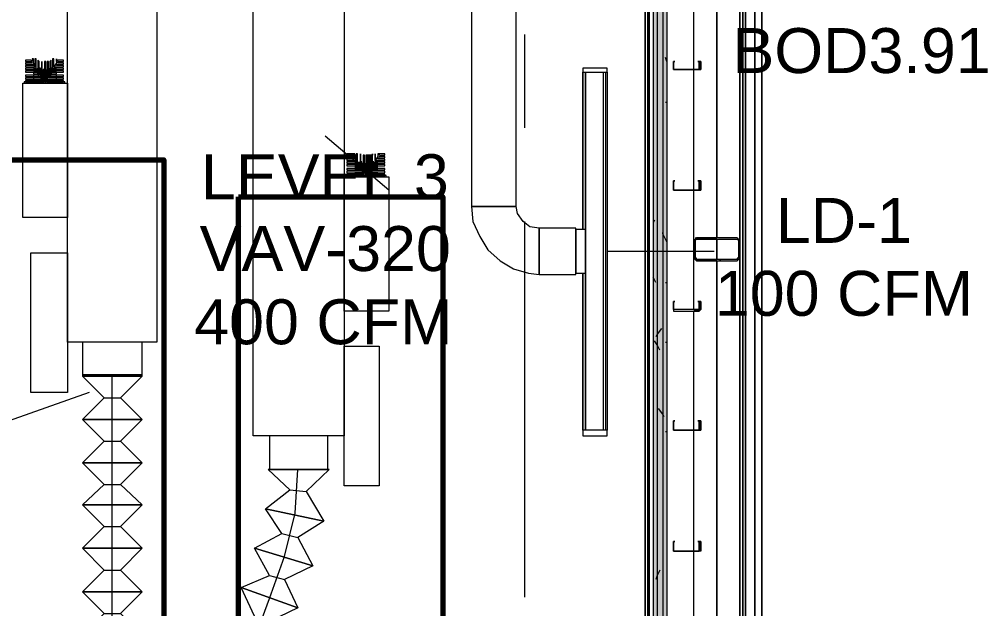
# Model space of a CAD drawing. Header units: metres. Extents: x -2 to 237, y -8 to 52.
# Drawn here: x 56.497 to 59.77, y 15.559 to 17.551 of the extents above; entities that cross this region are included whole.
import ezdxf

# ---------------------------------------------------------------- set-up
doc = ezdxf.new("R2010")
doc.units = ezdxf.units.M
doc.layers.add('HVAC - Ductos', color=5, linetype='Continuous', lineweight=0)
doc.layers.add('PDF3_Text', color=7, linetype='Continuous', lineweight=0)
doc.layers.add('PDF3_Geometry', color=7, linetype='Continuous', lineweight=0, true_color=0xaaaaaa)
doc.layers.add('PDF3_Solid Fills', color=7, linetype='Continuous', lineweight=0, true_color=0xffffff)
doc.styles.add('PDF Helvetica', font='')
doc.styles.get('PDF Helvetica').set_extended_font_data('Helvetica')

msp = doc.modelspace()

# ---------------------------------------------------------------- hatches: boundary and pattern name
at = {"layer": 'PDF3_Solid Fills', "lineweight": 0, "transparency": 33554559}
h = msp.add_hatch(color=256, dxfattribs=at)
h.paths.add_polyline_path([(58.6537, 35.7008), (58.6721, 35.7008), (58.6721, 47.8972), (58.6537, 47.8972)])
h.paths.add_polyline_path([(58.6537, 24.0086), (58.6721, 24.0086), (58.6721, 34.1699), (58.6537, 34.1699)])
h.paths.add_polyline_path([(58.6537, 22.5006), (58.6721, 22.5006), (58.6721, 23.9902), (58.6537, 23.9902)])
h.paths.add_polyline_path([(58.6721, 22.4869), (58.6537, 22.4869), (58.6537, 10.1714), (58.6721, 10.1714)])
h.paths.add_polyline_path([(58.6537, 34.1837), (58.6721, 34.1837), (58.6721, 35.6871), (58.6537, 35.6871)])
h = msp.add_hatch(color=256, dxfattribs=at)
h.paths.add_polyline_path([(58.6858, 35.7008), (58.6858, 47.9155), (58.6721, 47.9155), (58.6721, 35.7008)])
h.paths.add_polyline_path([(58.6858, 22.4869), (58.6721, 22.4869), (58.6721, 10.1576), (58.6858, 10.1576)])
h.paths.add_polyline_path([(58.6858, 23.9902), (58.6721, 23.9902), (58.6721, 22.5006), (58.6858, 22.5006)])
h.paths.add_polyline_path([(58.6858, 34.1699), (58.6721, 34.1699), (58.6721, 24.0086), (58.6858, 24.0086)])
h.paths.add_polyline_path([(58.6858, 35.6871), (58.6721, 35.6871), (58.6721, 34.1837), (58.6858, 34.1837)])
h = msp.add_hatch(color=256, dxfattribs=at)
h.paths.add_polyline_path([(58.6399, 35.7008), (58.6537, 35.7008), (58.6537, 47.8834), (58.6399, 47.8834)])
h.paths.add_polyline_path([(58.6399, 24.0086), (58.6537, 24.0086), (58.6537, 34.1699), (58.6399, 34.1699)])
h.paths.add_polyline_path([(58.6399, 22.5006), (58.6537, 22.5006), (58.6537, 23.9902), (58.6399, 23.9902)])
h.paths.add_polyline_path([(58.6537, 22.4869), (58.6399, 22.4869), (58.6399, 10.1851), (58.6537, 10.1851)])
h.paths.add_polyline_path([(58.6399, 34.1837), (58.6537, 34.1837), (58.6537, 35.6871), (58.6399, 35.6871)])
h = msp.add_hatch(color=256, dxfattribs=at)
h.paths.add_polyline_path([(58.9333, 16.8035), (58.9287, 16.8035), (58.9287, 16.7439), (58.9333, 16.8034)])
h.paths.add_polyline_path([(58.9287, 16.7439), (58.9241, 16.7439), (58.9287, 16.7393)])
h.paths.add_polyline_path([(58.7821, 16.8035), (58.7775, 16.8035), (58.7775, 16.7439)])
h.paths.add_polyline_path([(58.9287, 16.8081), (58.9287, 16.8127), (58.7821, 16.8127)])
h.paths.add_polyline_path([(58.7866, 16.7393), (58.7866, 16.7439), (58.7821, 16.7439)])
h.paths.add_polyline_path([(58.7866, 16.7393), (58.9235, 16.7348), (58.9241, 16.7348), (58.9241, 16.7393)])

# ---------------------------------------------------------------- linework, layer by layer
at = {"layer": 'HVAC - Ductos', "lineweight": 0}
for points in [[(58.1771, 18.3161), (58.1679, 18.3161), (58.1541, 18.3161), (58.1404, 18.3161), (58.1221, 18.3161), (58.1037, 18.3161), (58.0808, 18.3161), (58.0624, 18.3161), (58.0487, 18.3161), (58.0349, 18.3161), (58.0303, 18.3161), (58.0258, 18.3161), (58.0258, 16.9181), (58.0303, 16.9181), (58.0349, 16.9181), (58.0487, 16.9181), (58.0624, 16.9181), (58.0808, 16.9181), (58.1037, 16.9181), (58.1221, 16.9181), (58.1404, 16.9181), (58.1541, 16.9181), (58.1679, 16.9181), (58.1771, 16.9181)], [(56.9624, 18.2839), (56.9624, 16.4597), (56.6599, 16.4597), (56.6599, 18.2839)], [(57.5949, 17.9677), (57.5949, 16.1435), (57.2879, 16.1435), (57.2879, 17.9677)], [(58.4841, 17.3856), (58.4017, 17.3856), (58.4017, 17.3719), (58.4841, 17.3719)], [(58.4108, 16.1619), (58.4108, 17.3719), (58.4108, 16.1619), (58.4108, 17.3719), (58.4704, 17.3719), (58.4704, 16.1619)], [(56.6599, 16.8815), (56.5087, 16.8815), (56.5087, 17.3352), (56.6599, 17.3352)], [(57.6729, 17.0373), (57.6729, 17.0647), (57.6729, 17.0602)], [(57.7462, 16.5651), (57.5949, 16.5651), (57.5949, 17.0189), (57.7462, 17.0189)], [(58.2549, 16.6889), (58.2549, 16.6935), (58.2549, 16.7027), (58.2549, 16.7119), (58.2549, 16.7301), (58.2549, 16.7485), (58.2549, 16.7669), (58.2549, 16.7852), (58.2549, 16.8035), (58.2549, 16.8219), (58.2549, 16.831), (58.2549, 16.8402), (58.2549, 16.8447), (58.2229, 16.8493), (58.1999, 16.8677), (58.1816, 16.8952), (58.1771, 16.9181), (58.1679, 16.9181), (58.1541, 16.9181), (58.1404, 16.9181), (58.1221, 16.9181), (58.1037, 16.9181), (58.0808, 16.9181), (58.0624, 16.9181), (58.0487, 16.9181), (58.0349, 16.9181), (58.0303, 16.9181), (58.0258, 16.9181), (58.0303, 16.8677), (58.0533, 16.8173), (58.0808, 16.7715), (58.1221, 16.7347), (58.1679, 16.7073), (58.2183, 16.6935)], [(58.2549, 16.8447), (58.2549, 16.8402), (58.2549, 16.831), (58.2549, 16.8219), (58.2549, 16.8035), (58.2549, 16.7852), (58.2549, 16.7669), (58.2549, 16.7485), (58.2549, 16.7301), (58.2549, 16.7119), (58.2549, 16.7027), (58.2549, 16.6935), (58.2549, 16.6889), (58.3787, 16.6889), (58.3787, 16.6935), (58.3787, 16.7027), (58.3787, 16.7119), (58.3787, 16.7301), (58.3787, 16.7485), (58.3787, 16.7669), (58.3787, 16.7852), (58.3787, 16.8035), (58.3787, 16.8219), (58.3787, 16.831), (58.3787, 16.8402), (58.3787, 16.8447)], [(58.4108, 16.6935), (58.4108, 16.7027), (58.4108, 16.7119), (58.4108, 16.7301), (58.4108, 16.7485), (58.4108, 16.7669), (58.4108, 16.7852), (58.4108, 16.8035), (58.4108, 16.8173), (58.4108, 16.831), (58.4108, 16.8402), (58.3787, 16.8402), (58.3787, 16.831), (58.3787, 16.8173), (58.3787, 16.8035), (58.3787, 16.7852), (58.3787, 16.7669), (58.3787, 16.7485), (58.3787, 16.7301), (58.3787, 16.7119), (58.3787, 16.7027), (58.3787, 16.6935)], [(56.6599, 16.2901), (56.5362, 16.2901), (56.5362, 16.7623), (56.6599, 16.7623)], [(56.7103, 16.3497), (56.7195, 16.3497), (56.7333, 16.3497), (56.7607, 16.3497), (56.7929, 16.3497), (56.8295, 16.3497), (56.8616, 16.3497), (56.8891, 16.3497), (56.9075, 16.3497), (56.912, 16.3497), (56.912, 16.4597), (56.9075, 16.4597), (56.8983, 16.4597), (56.8799, 16.4597), (56.8616, 16.4597), (56.8387, 16.4597), (56.8112, 16.4597), (56.7837, 16.4597), (56.7607, 16.4597), (56.7425, 16.4597), (56.7241, 16.4597), (56.7149, 16.4597), (56.7103, 16.4597), (56.7103, 16.3497), (56.7103, 16.3451), (56.7149, 16.3451), (56.7333, 16.3451), (56.7607, 16.3451), (56.7929, 16.3451), (56.8295, 16.3451), (56.8616, 16.3451), (56.8891, 16.3451), (56.9075, 16.3451), (56.912, 16.3451), (56.912, 16.3497), (56.9075, 16.3497), (56.8891, 16.3497), (56.8616, 16.3497), (56.8295, 16.3497), (56.7929, 16.3497), (56.7607, 16.3497), (56.7333, 16.3497), (56.7195, 16.3497)], [(57.7141, 15.9739), (57.5949, 15.9739), (57.5949, 16.446), (57.7141, 16.446)], [(56.912, 16.3497), (56.9075, 16.3497), (56.8983, 16.3497), (56.8799, 16.3497), (56.8616, 16.3497), (56.8387, 16.3497), (56.8112, 16.3497), (56.7837, 16.3497), (56.7607, 16.3497), (56.7425, 16.3497), (56.7241, 16.3497), (56.7149, 16.3497), (56.7103, 16.3497), (56.7149, 16.3497), (56.7241, 16.3497), (56.7425, 16.3497), (56.7607, 16.3497), (56.7837, 16.3497), (56.8112, 16.3497), (56.8387, 16.3497), (56.8616, 16.3497), (56.8799, 16.3497), (56.8983, 16.3497), (56.9075, 16.3497)], [(57.3429, 16.0289), (57.3475, 16.0289), (57.3658, 16.0289), (57.3933, 16.0289), (57.4253, 16.0289), (57.4575, 16.0289), (57.4895, 16.0289), (57.517, 16.0289), (57.5353, 16.0289), (57.5399, 16.0289), (57.5399, 16.1435), (57.5262, 16.1435), (57.5124, 16.1435), (57.4895, 16.1435), (57.4666, 16.1435), (57.4391, 16.1435), (57.4162, 16.1435), (57.3933, 16.1435), (57.3703, 16.1435), (57.3566, 16.1435), (57.3429, 16.1435), (57.3429, 16.0289), (57.3383, 16.0289), (57.3475, 16.0289), (57.3612, 16.0289), (57.3887, 16.0289), (57.4253, 16.0289), (57.4575, 16.0289), (57.4941, 16.0289), (57.517, 16.0289), (57.5353, 16.0289), (57.5445, 16.0289), (57.5399, 16.0289), (57.5353, 16.0289), (57.517, 16.0289), (57.4895, 16.0289), (57.4575, 16.0289), (57.4253, 16.0289), (57.3933, 16.0289), (57.3658, 16.0289), (57.3475, 16.0289)], [(58.4841, 16.1435), (58.4841, 16.1619), (58.4017, 16.1619), (58.4017, 16.1435)], [(57.5399, 16.0289), (57.5262, 16.0289), (57.5124, 16.0289), (57.4895, 16.0289), (57.4666, 16.0289), (57.4391, 16.0289), (57.4162, 16.0289), (57.3933, 16.0289), (57.3703, 16.0289), (57.3566, 16.0289), (57.3429, 16.0289), (57.3566, 16.0289), (57.3703, 16.0289), (57.3933, 16.0289), (57.4162, 16.0289), (57.4391, 16.0289), (57.4666, 16.0289), (57.4895, 16.0289), (57.5124, 16.0289), (57.5262, 16.0289)]]:
    msp.add_lwpolyline(points, close=True, dxfattribs=at)
for points in [[(56.6507, 17.3352), (56.6507, 17.3397), (56.5912, 17.3397), (56.6462, 17.3397), (56.6462, 17.3443), (56.5912, 17.3443), (56.5957, 17.3489), (56.6462, 17.3489), (56.6462, 17.3535), (56.6003, 17.3535), (56.6003, 17.3581), (56.6462, 17.3581), (56.6462, 17.3627), (56.6049, 17.3627), (56.6049, 17.3719), (56.6462, 17.3719), (56.6462, 17.3765), (56.6095, 17.3765), (56.6141, 17.381), (56.6462, 17.381), (56.6462, 17.3856), (56.6141, 17.3856), (56.6187, 17.3902), (56.6462, 17.3902), (56.6462, 17.3947), (56.6233, 17.3947), (56.6233, 17.3993), (56.6462, 17.3993), (56.6462, 17.4039), (56.6279, 17.4039), (56.6279, 17.4085), (56.6462, 17.4085), (56.6462, 17.4131), (56.6279, 17.4131), (56.6233, 17.4085), (56.6233, 17.4177), (56.6233, 17.4039), (56.6141, 17.3902), (56.6141, 17.4177), (56.6095, 17.4177), (56.6095, 17.3856), (56.6049, 17.3719), (56.6049, 17.4131), (56.6003, 17.4085), (56.6003, 17.3673), (56.5957, 17.3581), (56.5957, 17.4085), (56.5912, 17.4085), (56.5912, 17.3489), (56.5866, 17.3535), (56.5866, 17.4085), (56.582, 17.4085), (56.582, 17.3535), (56.5775, 17.3535), (56.5729, 17.3489), (56.5729, 17.4085), (56.5729, 17.3581), (56.5637, 17.3673), (56.5637, 17.4085), (56.5591, 17.4131), (56.5591, 17.3719), (56.5545, 17.3856), (56.5545, 17.4177), (56.5499, 17.4177), (56.5499, 17.3902), (56.5453, 17.4039), (56.5453, 17.4177), (56.5407, 17.4177), (56.5407, 17.4085), (56.5362, 17.4131), (56.5179, 17.4131), (56.5179, 17.4085), (56.5362, 17.4085), (56.5407, 17.4039), (56.5179, 17.4039), (56.5179, 17.3993), (56.5407, 17.3993), (56.5453, 17.3947), (56.5179, 17.3947), (56.5179, 17.3902), (56.5453, 17.3902), (56.5499, 17.3856), (56.5179, 17.3856), (56.5179, 17.381), (56.5545, 17.381), (56.5545, 17.3765), (56.5179, 17.3765), (56.5179, 17.3719), (56.5591, 17.3719), (56.5637, 17.3627), (56.5179, 17.3627), (56.5179, 17.3581), (56.5637, 17.3581), (56.5683, 17.3535), (56.5179, 17.3535), (56.5179, 17.3489), (56.5683, 17.3489), (56.5729, 17.3443), (56.5179, 17.3443), (56.5179, 17.3397), (56.5729, 17.3397), (56.5775, 17.3397), (56.5133, 17.3397), (56.5133, 17.3352)], [(56.5545, 17.3856), (56.5499, 17.3856), (56.5499, 17.381), (56.5453, 17.3856), (56.5499, 17.381)], [(56.5545, 17.3765), (56.5545, 17.3856)], [(56.5591, 17.3765), (56.5591, 17.3719), (56.5591, 17.3765), (56.5591, 17.3856), (56.5591, 17.381)], [(56.5683, 17.3627), (56.5683, 17.3856), (56.5637, 17.3856), (56.5637, 17.3673)], [(56.6049, 17.3673), (56.6003, 17.3627), (56.6003, 17.3856), (56.6003, 17.3673)], [(56.6049, 17.3627), (56.6095, 17.3673), (56.6233, 17.3673), (56.6233, 17.3719), (56.6095, 17.3719), (56.6095, 17.3765), (56.6141, 17.3765), (56.6141, 17.3856)], [(56.6095, 17.381), (56.6095, 17.3856), (56.6049, 17.3856), (56.6049, 17.3765), (56.6049, 17.3719)], [(56.6141, 17.381), (56.6187, 17.3856), (56.6141, 17.381), (56.6141, 17.3856)], [(56.6187, 17.3856), (56.6233, 17.3856), (56.6187, 17.3856)], [(56.5499, 17.381), (56.5453, 17.381), (56.5453, 17.3765), (56.5499, 17.3765), (56.5545, 17.3719)], [(56.5591, 17.3719), (56.5453, 17.3719), (56.5453, 17.3673), (56.5591, 17.3673), (56.5591, 17.3627)], [(56.5591, 17.3627), (56.5637, 17.3627), (56.5453, 17.3627)], [(56.5453, 17.3627), (56.5453, 17.3581), (56.5637, 17.3581)], [(56.5637, 17.3581), (56.5683, 17.3535), (56.5729, 17.3535), (56.5453, 17.3535)], [(56.5453, 17.3535), (56.5453, 17.3489), (56.5683, 17.3489)], [(56.5683, 17.3489), (56.5729, 17.3489), (56.5775, 17.3443), (56.5453, 17.3443), (56.5453, 17.3397)], [(56.5637, 17.3673), (56.5637, 17.3627), (56.5591, 17.3673), (56.5591, 17.3719), (56.5545, 17.3765)], [(56.5545, 17.3719), (56.5591, 17.3719)], [(56.5591, 17.381), (56.5591, 17.3765)], [(56.5775, 17.3535), (56.5775, 17.3489), (56.5729, 17.3489), (56.5729, 17.381), (56.5729, 17.3535), (56.5683, 17.3581), (56.5683, 17.3627)], [(56.582, 17.3535), (56.582, 17.381), (56.5775, 17.381), (56.5775, 17.3535)], [(56.5775, 17.3443), (56.5775, 17.3489), (56.582, 17.3489), (56.5866, 17.3489), (56.5912, 17.3489), (56.5866, 17.3443)], [(56.582, 17.3535), (56.582, 17.3489), (56.5866, 17.3489), (56.5912, 17.3489), (56.5912, 17.381), (56.5957, 17.381), (56.5957, 17.3535), (56.6003, 17.3581), (56.6003, 17.3627), (56.6003, 17.3673)], [(56.5866, 17.3535), (56.5866, 17.381), (56.5866, 17.3535)], [(56.5866, 17.3489), (56.5866, 17.3535), (56.5866, 17.3489)], [(56.6233, 17.3397), (56.6233, 17.3443), (56.5912, 17.3443), (56.5957, 17.3489)], [(56.6233, 17.3535), (56.5957, 17.3535), (56.6003, 17.3581)], [(56.5957, 17.3489), (56.6233, 17.3489), (56.6233, 17.3535)], [(56.6233, 17.3627), (56.6003, 17.3627), (56.6049, 17.3627)], [(56.6003, 17.3581), (56.6233, 17.3581), (56.6233, 17.3627)], [(56.6049, 17.3719), (56.6049, 17.3673)], [(56.6095, 17.381), (56.6095, 17.3765), (56.6095, 17.3719), (56.6141, 17.3719)], [(56.6141, 17.3719), (56.6141, 17.3765), (56.6233, 17.3765), (56.6233, 17.381), (56.6141, 17.381)], [(58.4017, 17.3719), (58.4017, 16.8402), (58.4017, 17.3719), (58.4199, 17.3719), (58.4291, 17.3719)], [(58.4154, 17.3719), (58.4199, 17.3719), (58.4245, 17.3719)], [(58.4521, 17.3719), (58.4612, 17.3719), (58.4795, 17.3719), (58.4841, 17.3719), (58.4841, 16.1619), (58.4795, 16.1619), (58.4612, 16.1619), (58.4521, 16.1619)], [(58.4566, 17.3719), (58.4612, 17.3719), (58.4658, 17.3719)], [(58.4795, 16.1619), (58.4795, 17.3719)], [(56.5453, 17.3397), (56.5775, 17.3397)], [(56.6233, 17.3397), (56.5866, 17.3397), (56.582, 17.3352), (56.5775, 17.3397), (56.5775, 17.3443), (56.582, 17.3443), (56.5866, 17.3443), (56.5866, 17.3397), (56.5866, 17.3352)], [(56.5866, 17.3443), (56.582, 17.3397), (56.5775, 17.3443)], [(56.5775, 17.3397), (56.582, 17.3352)], [(56.5912, 17.3443), (56.5866, 17.3443), (56.5912, 17.3443)], [(57.7462, 16.9731), (57.5308, 17.1565)], [(57.7371, 17.0189), (57.7371, 17.0235), (57.6775, 17.0235), (57.7325, 17.0235), (57.7325, 17.0281), (57.6821, 17.0281), (57.6821, 17.0327), (57.7325, 17.0327), (57.7325, 17.0373), (57.6866, 17.0373), (57.6866, 17.0419), (57.7325, 17.0419), (57.7325, 17.0465), (57.6912, 17.0465), (57.6958, 17.0556), (57.7325, 17.0556), (57.7325, 17.0602), (57.6958, 17.0602), (57.7003, 17.0647), (57.7325, 17.0647), (57.7325, 17.0693), (57.7003, 17.0693), (57.7049, 17.0739), (57.7325, 17.0739), (57.7325, 17.0785), (57.7095, 17.0785), (57.7095, 17.0831), (57.7325, 17.0831), (57.7325, 17.0877), (57.7141, 17.0877), (57.7187, 17.0923), (57.7325, 17.0923), (57.7325, 17.0969), (57.7141, 17.0969), (57.7141, 17.0923), (57.7141, 17.0969), (57.7095, 17.0969), (57.7095, 17.0877), (57.7003, 17.0739), (57.7003, 17.0969), (57.7003, 17.0693), (57.6912, 17.0556), (57.6912, 17.0969), (57.6912, 17.0923), (57.6866, 17.0923), (57.6866, 17.051), (57.6821, 17.0419), (57.6821, 17.0923), (57.6775, 17.0923), (57.6775, 17.0327), (57.6729, 17.0373), (57.6729, 17.0923), (57.6683, 17.0923), (57.6683, 17.0373), (57.6637, 17.0373), (57.6637, 17.0327), (57.6637, 17.0923), (57.6591, 17.0923), (57.6591, 17.0419), (57.6499, 17.051), (57.6499, 17.0923), (57.6499, 17.0969), (57.6499, 17.0556), (57.6408, 17.0693), (57.6408, 17.0969), (57.6362, 17.0969), (57.6362, 17.0739), (57.6316, 17.0877), (57.6316, 17.0969), (57.6271, 17.0969), (57.6271, 17.0923), (57.6271, 17.0969), (57.6041, 17.0969), (57.6041, 17.0923), (57.6225, 17.0923), (57.6271, 17.0877), (57.6041, 17.0877), (57.6041, 17.0831), (57.6271, 17.0831), (57.6316, 17.0785), (57.6041, 17.0785), (57.6041, 17.0739), (57.6362, 17.0739), (57.6362, 17.0693), (57.6041, 17.0693), (57.6041, 17.0647), (57.6408, 17.0647), (57.6453, 17.0602), (57.6041, 17.0602), (57.6041, 17.0556), (57.6453, 17.0556), (57.6499, 17.0465), (57.6041, 17.0465), (57.6041, 17.0419), (57.6499, 17.0419), (57.6545, 17.0373), (57.6041, 17.0373), (57.6041, 17.0327), (57.6545, 17.0327), (57.6591, 17.0281), (57.6041, 17.0281), (57.6041, 17.0235), (57.6637, 17.0235), (57.6041, 17.0235), (57.6041, 17.0189)], [(57.6316, 17.0693), (57.6362, 17.0602)], [(57.6362, 17.0693), (57.6316, 17.0693)], [(57.6362, 17.0602), (57.6316, 17.0602), (57.6362, 17.0602), (57.6408, 17.0556)], [(57.6408, 17.0693), (57.6362, 17.0693), (57.6362, 17.0647), (57.6362, 17.0693)], [(57.6408, 17.0602), (57.6408, 17.0693)], [(57.6499, 17.051), (57.6499, 17.0465), (57.6453, 17.051), (57.6453, 17.0556), (57.6408, 17.0556), (57.6453, 17.051)], [(57.6453, 17.0602), (57.6453, 17.0556), (57.6453, 17.0602), (57.6453, 17.0693), (57.6453, 17.0647)], [(57.6453, 17.0647), (57.6453, 17.0602)], [(57.6545, 17.0465), (57.6545, 17.0693), (57.6499, 17.0693), (57.6499, 17.051)], [(57.6637, 17.0373), (57.6637, 17.0327), (57.6591, 17.0327), (57.6591, 17.0647), (57.6591, 17.0373), (57.6545, 17.0419), (57.6545, 17.0465)], [(57.6683, 17.0373), (57.6683, 17.0602), (57.6637, 17.0647), (57.6637, 17.0373)], [(57.6683, 17.0373), (57.6683, 17.0327), (57.6729, 17.0327), (57.6775, 17.0327), (57.6775, 17.0647), (57.6821, 17.0647), (57.6821, 17.0373), (57.6866, 17.0419), (57.6866, 17.0465), (57.6866, 17.051)], [(57.6912, 17.051), (57.6866, 17.0465), (57.6866, 17.0693), (57.6866, 17.051)], [(57.6958, 17.0647), (57.6958, 17.0693), (57.6912, 17.0693), (57.6912, 17.0602), (57.6912, 17.0556)], [(57.6912, 17.0556), (57.6912, 17.051)], [(57.7003, 17.0693), (57.7003, 17.0602), (57.6958, 17.0602), (57.6958, 17.0556)], [(57.6958, 17.0602), (57.6958, 17.0647)], [(57.6958, 17.051), (57.7003, 17.0556)], [(57.7049, 17.0602), (57.7049, 17.0693), (57.7003, 17.0647), (57.7003, 17.0693)], [(57.7003, 17.0556), (57.7003, 17.0602), (57.7095, 17.0602), (57.7049, 17.0602)], [(57.7049, 17.0693), (57.7095, 17.0693), (57.7049, 17.0693)], [(57.6453, 17.051), (57.6316, 17.051), (57.6453, 17.051), (57.6499, 17.0465)], [(57.6499, 17.0465), (57.6499, 17.0419), (57.6316, 17.0419)], [(57.6316, 17.0419), (57.6499, 17.0419)], [(57.6591, 17.0373), (57.6591, 17.0327), (57.6316, 17.0327)], [(57.6591, 17.0327), (57.6637, 17.0235), (57.6316, 17.0235)], [(57.6316, 17.0327), (57.6591, 17.0327)], [(57.6316, 17.0235), (57.6637, 17.0235)], [(57.6499, 17.0419), (57.6545, 17.0373)], [(57.6545, 17.0373), (57.6591, 17.0373)], [(57.6683, 17.0281), (57.6637, 17.0327), (57.6683, 17.0327), (57.6729, 17.0327), (57.6775, 17.0327), (57.6729, 17.0281)], [(57.6637, 17.0235), (57.6683, 17.0189)], [(57.6683, 17.0189), (57.6683, 17.0235), (57.6683, 17.0281), (57.6729, 17.0281), (57.6729, 17.0235), (57.6729, 17.0189), (57.6729, 17.0235), (57.7095, 17.0235)], [(57.6729, 17.0281), (57.6683, 17.0235), (57.6683, 17.0281)], [(57.6729, 17.0327), (57.6729, 17.0373), (57.6729, 17.0327)], [(57.6775, 17.0281), (57.6821, 17.0327)], [(57.6775, 17.0235), (57.6775, 17.0281)], [(57.7095, 17.0235), (57.6775, 17.0235)], [(57.7095, 17.0327), (57.6821, 17.0327), (57.6821, 17.0373)], [(57.6821, 17.0373), (57.6866, 17.0373)], [(57.6821, 17.0327), (57.7095, 17.0327)], [(57.6866, 17.0373), (57.6866, 17.0419)], [(57.6866, 17.0419), (57.7095, 17.0419)], [(57.6912, 17.0465), (57.6958, 17.051), (57.7095, 17.051), (57.6958, 17.051)], [(57.7095, 17.0419), (57.6912, 17.0419), (57.6912, 17.0465)], [(58.3787, 16.8402), (58.3787, 16.8447)], [(58.4841, 16.7669), (58.8462, 16.7669)], [(58.4291, 16.1619), (58.4199, 16.1619), (58.4017, 16.1619), (58.4017, 16.6935), (58.4017, 16.1619)], [(56.7837, 16.2719), (56.7103, 16.3451), (56.912, 16.3451), (56.8387, 16.2719), (56.912, 16.1985), (56.7103, 16.1985), (56.7837, 16.2719), (56.8387, 16.2719)], [(56.7103, 16.3451), (56.7149, 16.3451), (56.7333, 16.3451), (56.7607, 16.3451), (56.7929, 16.3451), (56.8295, 16.3451), (56.8616, 16.3451), (56.8891, 16.3451), (56.9075, 16.3451), (56.912, 16.3451)], [(56.8112, 15.0343), (56.8112, 15.4697), (56.8112, 15.9051), (56.8112, 16.3451)], [(56.7333, 16.2901), (56.3849, 16.1664), (55.6699, 16.1664)], [(56.7837, 16.1252), (56.7103, 16.1985), (56.912, 16.1985), (56.8387, 16.1252), (56.912, 16.0519), (56.7103, 16.0519), (56.7837, 16.1252), (56.8387, 16.1252)], [(58.4245, 16.1619), (58.4199, 16.1619), (58.4154, 16.1619)], [(58.4658, 16.1619), (58.4612, 16.1619), (58.4566, 16.1619)], [(56.7837, 15.9785), (56.7103, 16.0519), (56.912, 16.0519), (56.8387, 15.9785), (56.912, 15.9097), (56.7103, 15.9097), (56.7837, 15.9785), (56.8387, 15.9785)], [(57.1962, 15.0206), (57.2099, 15.1673), (57.2466, 15.3139), (57.2925, 15.456), (57.3429, 15.5935), (57.3933, 15.7356), (57.4299, 15.8823), (57.4391, 16.0289)], [(57.4116, 15.9602), (57.3383, 16.0289), (57.5445, 16.0289), (57.4666, 15.9556), (57.5262, 15.8548), (57.3291, 15.896), (57.4116, 15.9602), (57.4666, 15.9556)], [(57.3383, 16.0289), (57.3475, 16.0289), (57.3612, 16.0289), (57.3887, 16.0289), (57.4253, 16.0289), (57.4575, 16.0289), (57.4941, 16.0289), (57.517, 16.0289), (57.5353, 16.0289), (57.5445, 16.0289)], [(56.7837, 15.8364), (56.7103, 15.9097), (56.912, 15.9097), (56.8387, 15.8364), (56.912, 15.7631), (56.7103, 15.7631), (56.7837, 15.8364), (56.8387, 15.8364)], [(57.3841, 15.8135), (57.3291, 15.896), (57.5262, 15.8548), (57.4391, 15.7997), (57.4895, 15.7035), (57.2925, 15.7631), (57.3841, 15.8135), (57.4391, 15.7997)], [(56.7837, 15.6897), (56.7103, 15.7631), (56.912, 15.7631), (56.8387, 15.6897), (56.912, 15.6164), (56.7103, 15.6164), (56.7837, 15.6897), (56.8387, 15.6897)], [(57.3429, 15.6714), (57.2925, 15.7631), (57.4895, 15.7035), (57.3933, 15.6577), (57.4391, 15.5614), (57.2466, 15.6301), (57.3429, 15.6714), (57.3933, 15.6577)], [(56.7837, 15.5431), (56.7103, 15.6164), (56.912, 15.6164), (56.8387, 15.5431), (56.912, 15.4697), (56.7103, 15.4697), (56.7837, 15.5431), (56.8387, 15.5431)], [(57.2925, 15.5339), (57.2466, 15.6301), (57.4391, 15.5614), (57.3429, 15.5155), (57.3887, 15.4193), (57.1962, 15.4881), (57.2925, 15.5339), (57.3429, 15.5155)]]:
    msp.add_lwpolyline(points, dxfattribs=at)
at = {"layer": 'PDF3_Geometry', "lineweight": 0}
for points in [[(44.8348, 23.9902), (44.8348, 23.9857), (45.261, 23.9857), (45.3756, 23.9857), (45.3756, 24.1094), (44.8348, 24.1094), (44.8348, 34.0599), (45.3206, 34.0599), (45.3206, 34.1699), (58.6399, 34.1699), (58.6399, 24.0086), (57.0037, 24.0086), (57.0037, 23.9902), (58.6399, 23.9902), (58.6399, 22.5006), (57.5812, 22.5006), (57.5812, 22.4869), (58.6399, 22.4869), (58.6399, 10.1851), (7.0265, 10.1851)], [(58.6537, 22.4869), (58.6537, 10.1851), (58.6537, 10.1714), (7.0265, 10.1714)], [(58.6858, 22.4869), (58.6858, 10.1851), (58.6858, 10.153), (58.6858, 10.1393), (58.3604, 10.1393), (57.9571, 10.1393), (57.5491, 10.1393), (57.1457, 10.1393)], [(58.6721, 22.4869), (58.6721, 10.1851), (58.6721, 10.1714), (58.6721, 10.1622), (58.6721, 10.153), (58.3604, 10.153), (57.9571, 10.153)], [(58.6216, 22.4869), (58.6216, 15.3414)], [(58.6262, 15.3414), (58.6216, 22.4869)], [(58.6216, 22.4869), (58.6262, 15.3414)], [(58.6216, 15.3414), (58.6216, 22.4869)], [(58.7775, 16.5697), (58.7775, 16.9731), (58.7775, 17.381), (58.7775, 17.7843), (58.7775, 18.1923), (58.7775, 18.5957), (58.7775, 19.0035), (58.7775, 19.4069)], [(58.9333, 16.8035), (58.9333, 18.3069), (58.9333, 16.776), (58.9333, 15.3093), (58.9333, 16.7439)], [(58.2045, 17.5002), (58.2045, 17.1839)], [(58.2045, 16.8677), (58.2045, 15.5981)], [(58.8554, 16.7347), (58.7866, 16.7347), (58.7821, 16.7393), (58.7775, 16.7439), (58.7775, 16.8035), (58.7821, 16.8081)], [(58.7821, 16.8127), (58.7866, 16.8127), (58.8554, 16.8127)], [(58.8554, 16.8081), (58.7866, 16.8081), (58.7821, 16.8035), (58.7821, 16.7439), (58.7866, 16.7393), (58.8554, 16.7393)], [(58.8141, 16.8081), (58.8187, 16.8127)], [(58.9287, 16.7989), (58.9333, 16.8035)], [(59.0066, 16.7347), (59.0066, 16.8127)], [(58.7775, 16.7715), (58.7821, 16.776)], [(58.8645, 16.7347), (58.8691, 16.7393)], [(58.7775, 16.5697), (58.7958, 16.5697), (58.7958, 16.5973), (58.7912, 16.5973), (58.8004, 16.5973), (58.8004, 16.5697), (58.7958, 16.5651), (58.7775, 16.5651)], [(58.7775, 14.5393), (58.7775, 14.9427), (58.7775, 15.3505), (58.7775, 15.7539), (58.7775, 16.1619), (58.7775, 16.5651)]]:
    msp.add_lwpolyline(points, dxfattribs=at)
for points in [[(58.6124, 22.4869), (58.6124, 15.3414)], [(58.6124, 22.4869), (58.6124, 15.3414)], [(58.6216, 22.4869), (58.6262, 15.3414), (58.6216, 22.4869), (58.6216, 15.3414)], [(58.6262, 15.3414), (58.6216, 22.4869)], [(58.6262, 15.3414), (58.6262, 22.4869)], [(58.9425, 18.3069), (58.9425, 16.776)], [(58.9517, 18.3069), (58.9517, 16.776)], [(58.9837, 18.3069), (58.9837, 16.776)], [(59.0066, 16.776), (59.0066, 18.3069), (59.0066, 16.776), (59.0066, 15.2405), (59.0066, 13.7097), (59.0066, 15.2405)], [(58.8554, 18.2702), (58.8554, 16.8127)], [(58.7087, 17.4085), (58.7087, 17.381), (58.7958, 17.381), (58.8004, 17.381), (58.8004, 17.4085), (58.7912, 17.4085), (58.7958, 17.4085), (58.7958, 17.381), (58.7087, 17.381), (58.7087, 17.4085), (58.7133, 17.4085)], [(58.7958, 17.381), (58.7958, 17.4085), (58.7912, 17.4085), (58.8004, 17.4085), (58.8004, 17.381), (58.7958, 17.381), (58.7775, 17.381)], [(58.7087, 17.0052), (58.7087, 16.9731), (58.7958, 16.9731), (58.8004, 16.9731), (58.8004, 17.0052), (58.7912, 17.0052), (58.7958, 17.0052), (58.7958, 16.9731), (58.7087, 16.9731), (58.7087, 17.0052), (58.7133, 17.0052)], [(58.7958, 16.9731), (58.7958, 17.0052), (58.7912, 17.0052), (58.8004, 17.0052), (58.8004, 16.9731), (58.7958, 16.9731), (58.7775, 16.9731)], [(58.7866, 16.8127), (58.7821, 16.8081), (58.7775, 16.8035), (58.7775, 16.7439), (58.7821, 16.7393), (58.7866, 16.7347), (58.9241, 16.7347), (58.9287, 16.7393), (58.9333, 16.7439), (58.9333, 16.8035), (58.9287, 16.8081), (58.9241, 16.8127)], [(58.7821, 16.7439), (58.7821, 16.8035), (58.7866, 16.8081), (58.9241, 16.8081), (58.9287, 16.8035), (58.9287, 16.7439), (58.9241, 16.7439), (58.9241, 16.7393), (58.7866, 16.7393), (58.7866, 16.7439)], [(58.8554, 16.8081), (58.8554, 16.776), (58.8554, 16.7393), (58.8554, 16.776)], [(58.9425, 16.776), (58.9425, 15.2405)], [(58.9517, 16.776), (58.9517, 15.2405)], [(58.9837, 16.776), (58.9837, 15.2405)], [(58.8554, 16.7347), (58.8554, 15.3231)], [(58.7087, 16.5973), (58.7087, 16.5697), (58.7087, 16.5651), (58.7958, 16.5651), (58.7958, 16.5697), (58.8004, 16.5697), (58.8004, 16.5973), (58.7912, 16.5973), (58.7958, 16.5973), (58.7958, 16.5697), (58.7087, 16.5697), (58.7087, 16.5973), (58.7133, 16.5973)], [(58.7087, 16.1939), (58.7087, 16.1619), (58.7958, 16.1619), (58.8004, 16.1619), (58.8004, 16.1939), (58.7912, 16.1939), (58.7958, 16.1939), (58.7958, 16.1619), (58.7087, 16.1619), (58.7087, 16.1939), (58.7133, 16.1939)], [(58.7958, 16.1619), (58.7958, 16.1939), (58.7912, 16.1939), (58.8004, 16.1939), (58.8004, 16.1619), (58.7958, 16.1619), (58.7775, 16.1619)], [(58.7087, 15.786), (58.7087, 15.7585), (58.7087, 15.7539), (58.7958, 15.7539), (58.8004, 15.7585), (58.8004, 15.786), (58.7912, 15.786), (58.7958, 15.786), (58.7958, 15.7585), (58.7958, 15.7539), (58.7087, 15.7539), (58.7087, 15.7585), (58.7087, 15.786), (58.7133, 15.786)], [(58.7958, 15.7539), (58.7958, 15.7585), (58.7958, 15.786), (58.7912, 15.786), (58.8004, 15.786), (58.8004, 15.7585), (58.8004, 15.7539), (58.7958, 15.7539), (58.7775, 15.7539)]]:
    msp.add_lwpolyline(points, close=True, dxfattribs=at)
at = {"layer": 'PDF3_Geometry', "color": 254, "lineweight": 0, "true_color": 0xeaeaea}
for points in [[(58.6858, 17.4085), (58.6812, 17.4223)], [(58.6812, 17.271), (58.6858, 17.271)], [(58.6445, 16.8723), (58.6399, 16.8631)], [(58.6858, 16.7989), (58.6721, 16.8265), (58.6721, 16.831)], [(58.6491, 16.6615), (58.6399, 16.6798)], [(58.6812, 16.6615), (58.6858, 16.6615)], [(58.6675, 16.5056), (58.6537, 16.4873), (58.6491, 16.4781)], [(58.6629, 16.4323), (58.6537, 16.4506), (58.6445, 16.4643)], [(58.6812, 16.4597), (58.6858, 16.4597)], [(58.6767, 16.2077), (58.6721, 16.2169), (58.6583, 16.2352)], [(58.6812, 16.1573), (58.6858, 16.1573)], [(58.6629, 15.6897), (58.6537, 15.6714), (58.6491, 15.6577)]]:
    msp.add_lwpolyline(points, dxfattribs=at)
at = {"layer": 'PDF3_Geometry', "color": 232, "lineweight": 70, "true_color": 0xe91e64}
for points in [[(56.2944, 17.0766), (56.9852, 17.0766), (56.9852, 14.7088), (56.2944, 14.7088)], [(57.2378, 16.951), (57.9286, 16.951), (57.9286, 14.5831), (57.2378, 14.5831)]]:
    msp.add_lwpolyline(points, close=True, dxfattribs=at)
at = {"layer": 'PDF3_Geometry', "color": 254, "lineweight": 0, "true_color": 0xd2d2d2}
for points in [[(58.7958, 16.1664), (58.8004, 16.1664)], [(58.7958, 15.786), (58.8004, 15.786)]]:
    msp.add_lwpolyline(points, dxfattribs=at)

# ---------------------------------------------------------------- texts
at = {"layer": 'PDF3_Text', "lineweight": 0, "char_height": 0.15195, "attachment_point": 4, "style": 'PDF Helvetica'}
for s, insert in [('BOD3.91', (58.9078, 17.4443)), ('LEVEL 3', (57.1111, 17.018)), ('LD-1', (59.0545, 16.8714)), ('VAV-320', (57.1065, 16.7751)), ('100 CFM', (58.8482, 16.6238)), ('400 CFM', (57.0881, 16.5276))]:
    msp.add_mtext(s, dxfattribs=dict(at, insert=insert))

doc.saveas('drawing.dxf')
